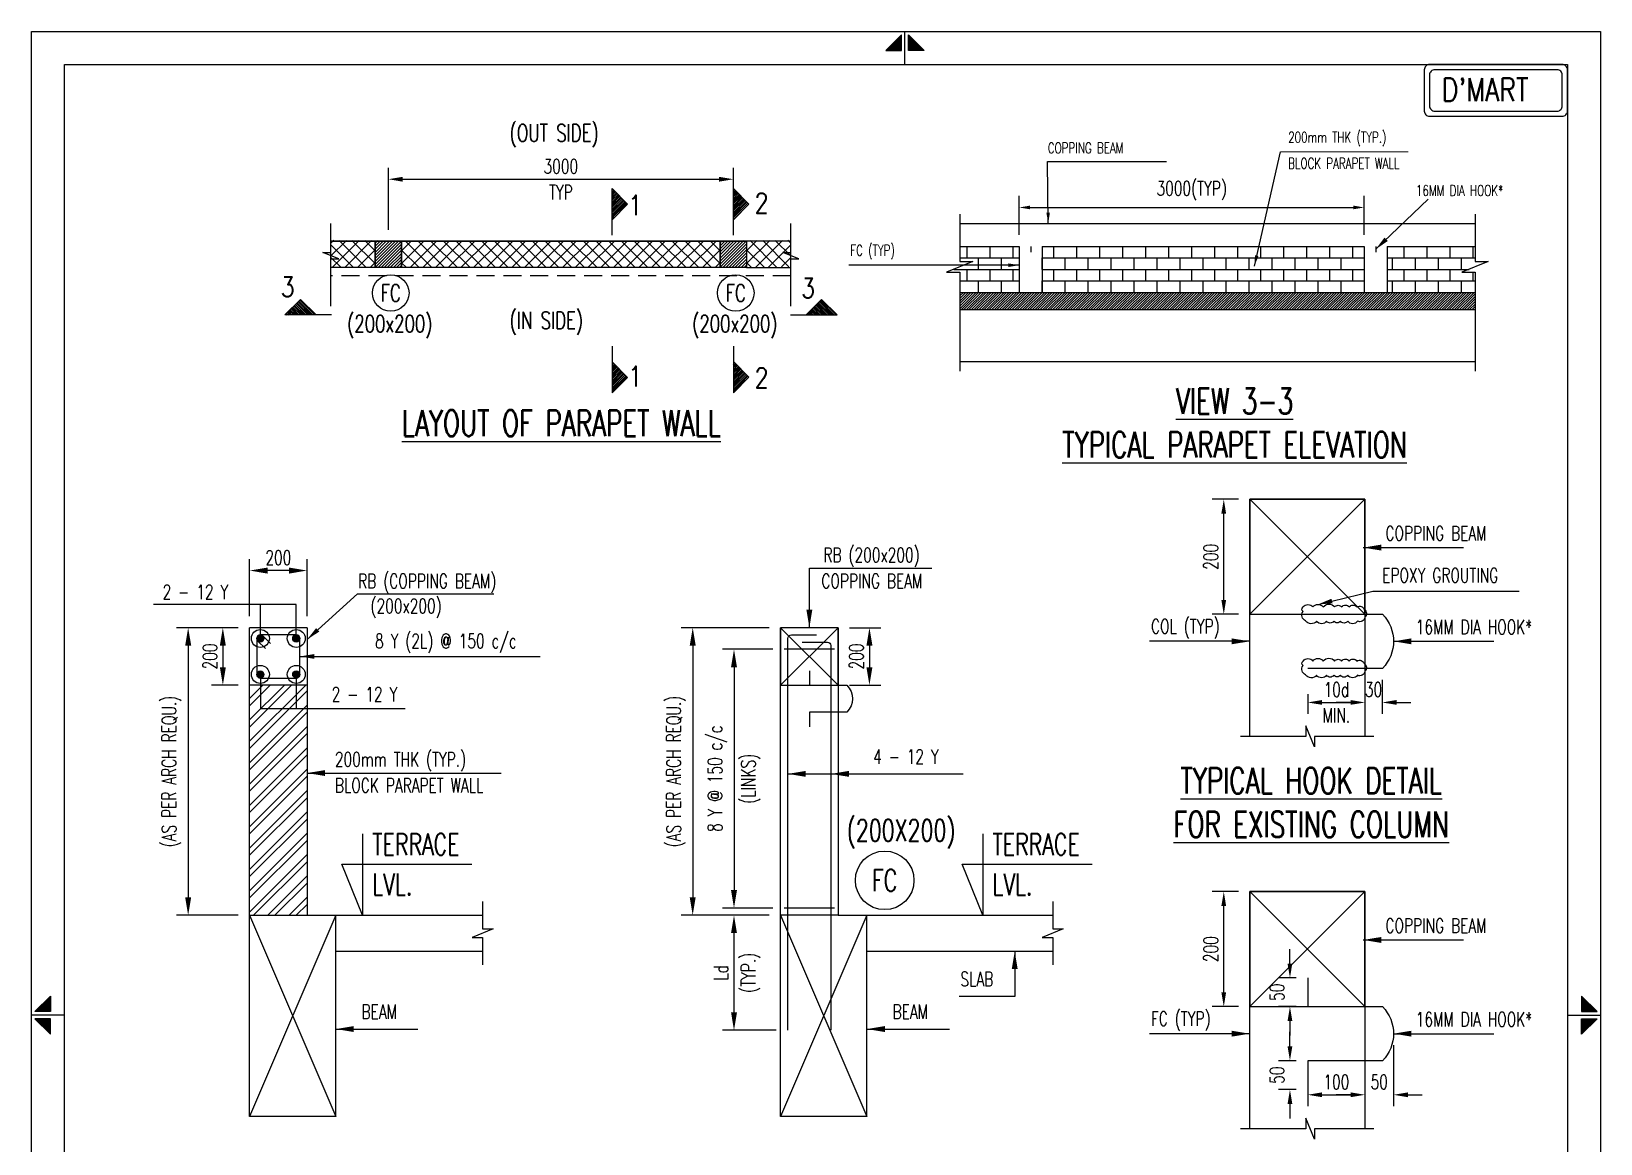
# Model space of a CAD drawing. Header units: inches. Extents: x 1103081 to 1130369, y -121115 to -86900.
# Drawn here: x 1103081 to 1130369, y -106242 to -86900 of the extents above; entities that cross this region are included whole.
import ezdxf
from ezdxf.enums import TextEntityAlignment as Align

# ---------------------------------------------------------------- set-up
doc = ezdxf.new("R2010")
doc.units = ezdxf.units.IN
doc.header["$MEASUREMENT"] = 0
doc.linetypes.add('HIDDEN', pattern=[9.525, 6.35, -3.175])
doc.linetypes.add('HIDDEN2', pattern=[0.1875, 0.125, -0.0625])
for name, color, linetype in [('hatch', 9, 'Continuous'), ('LEVEL SECTION', 3, 'Continuous'), ('PNA', 8, 'Continuous'), ('S-BEAM INNER', 4, 'HIDDEN2'), ('S-BEAM OUTER', 4, 'Continuous'), ('S-BRECK LINE', 8, 'Continuous'), ('S-COLUMN', 1, 'Continuous'), ('S-COLUMN CIRCLE', 9, 'Continuous'), ('S-COLUMN HATCH', 8, 'Continuous'), ('S-COLUMN NO', 2, 'Continuous'), ('S-COLUMN SIZES', 2, 'Continuous'), ('S-DIM-1', 5, 'Continuous'), ('S-HATCH', 253, 'Continuous'), ('S-LEVEL SECTION', 3, 'Continuous'), ('S-REINFORCEMENT', 6, 'Continuous'), ('S-RETAINING WALL HATCH', 8, 'Continuous'), ('S-SECTION MARK', 1, 'Continuous'), ('S-TEXT-1', 4, 'Continuous'), ('S-TITIL', 6, 'Continuous'), ('text', 6, 'Continuous'), ('TEXT (SHEET)', 4, 'Continuous'), ('TITLE', 6, 'Continuous')]:
    doc.layers.add(name, color=color, linetype=linetype)
doc.styles.add('ROMANS', font='r.shx', dxfattribs={"width": 0.7, "height": 250})
doc.dimstyles.new('dim10', dxfattribs={"dimtxt": 250, "dimasz": 250, "dimexe": 200, "dimexo": 200, "dimgap": 100, "dimtad": 1, "dimdec": 0, "dimlfac": 0.1, "dimzin": 0, "dimdsep": 46, "dimtxsty": 'ROMANS', "dimcen": 0, "dimclrd": 5, "dimclre": 5, "dimclrt": 4, "dimadec": 0, "dimazin": 0, "dimtfac": 1, "dimtdec": 0, "dimtix": 1, "dimtofl": 0, "dimtmove": 2, "dimatfit": 3, "dimfxl": 0, "dimtolj": 1, "dimtzin": 0, "dimlwd": -1, "dimlwe": -1, "dimarcsym": 0})
doc.dimstyles.new('dim100', dxfattribs={"dimtxt": 250, "dimasz": 250, "dimexe": 200, "dimexo": 200, "dimgap": 100, "dimtad": 1, "dimdec": 0, "dimzin": 0, "dimdsep": 46, "dimtxsty": 'ROMANS', "dimcen": 0, "dimclrd": 5, "dimclre": 5, "dimclrt": 4, "dimadec": 0, "dimazin": 0, "dimtfac": 1, "dimtdec": 0, "dimtix": 1, "dimtofl": 0, "dimtmove": 2, "dimatfit": 3, "dimfxl": 0, "dimtolj": 1, "dimtzin": 0, "dimlwd": -1, "dimlwe": -1, "dimarcsym": 0})
doc.dimstyles.new('dim20', dxfattribs={"dimtxt": 250, "dimasz": 250, "dimexe": 200, "dimexo": 200, "dimgap": 100, "dimtad": 1, "dimdec": 0, "dimlfac": 0.2, "dimzin": 0, "dimdsep": 46, "dimtxsty": 'ROMANS', "dimcen": 0, "dimclrd": 5, "dimclre": 5, "dimclrt": 4, "dimadec": 0, "dimazin": 0, "dimtfac": 1, "dimtdec": 0, "dimtix": 1, "dimtofl": 0, "dimtmove": 2, "dimatfit": 3, "dimfxl": 0, "dimtolj": 1, "dimtzin": 0, "dimlwd": -1, "dimlwe": -1, "dimarcsym": 0})
doc.dimstyles.new('dim33.33', dxfattribs={"dimtxt": 250, "dimasz": 250, "dimexe": 200, "dimexo": 200, "dimgap": 100, "dimtad": 1, "dimdec": 0, "dimlfac": 0.333331, "dimzin": 0, "dimdsep": 46, "dimtxsty": 'ROMANS', "dimcen": 0, "dimclrd": 5, "dimclre": 5, "dimclrt": 4, "dimadec": 0, "dimazin": 0, "dimtfac": 1, "dimtdec": 0, "dimtix": 1, "dimtofl": 0, "dimtmove": 2, "dimatfit": 3, "dimfxl": 0, "dimtolj": 1, "dimtzin": 0, "dimlwd": -1, "dimlwe": -1, "dimarcsym": 0})
doc.dimstyles.new('dim50', dxfattribs={"dimtxt": 250, "dimasz": 250, "dimexe": 200, "dimexo": 200, "dimgap": 100, "dimtad": 1, "dimdec": 0, "dimlfac": 0.5, "dimzin": 0, "dimdsep": 46, "dimtxsty": 'ROMANS', "dimcen": 0, "dimclrd": 5, "dimclre": 5, "dimclrt": 4, "dimadec": 0, "dimazin": 0, "dimtfac": 1, "dimtdec": 0, "dimtix": 1, "dimtofl": 0, "dimtmove": 2, "dimatfit": 3, "dimfxl": 0, "dimtolj": 1, "dimtzin": 0, "dimlwd": -1, "dimlwe": -1, "dimarcsym": 0})
pattern_1 = [(45, (-328597.685, -32610.178), (15.2387667, -15.2387667), [])]
pattern_2 = [(0, (1117952.13, -91438.24), (0, 200), []), (90, (1117952.13, -91438.24), (-200, 200), [200, -200])]

# ---------------------------------------------------------------- blocks, each defined once
blk = doc.blocks.new('*D5')
at = {"layer": 'Defpoints', "color": 0}
for p in [(1116172, -97645), (1115299, -102145), (1116172, -102145)]:
    blk.add_point(p, dxfattribs=at)
at = {"layer": 'S-DIM-1', "color": 5}
for p, q in [((1115972, -97645), (1115099, -97645)), ((1115299, -97957), (1115299, -101832)), ((1115972, -102145), (1115099, -102145))]:
    blk.add_line(p, q, dxfattribs=at)
for points in [[(1115351, -97957), (1115247, -97957), (1115299, -97645)], [(1115247, -101832), (1115351, -101832), (1115299, -102145)]]:
    blk.add_solid(points, dxfattribs=at)
at = {"layer": 'S-DIM-1', "color": 4, "char_height": 250, "attachment_point": 5, "rotation": 90, "style": 'ROMANS'}
for s, insert in [('\\A1;8 Y @ 150 c/c', (1115008, -99895)), ('(LINKS)', (1115589, -99895))]:
    blk.add_mtext(s, dxfattribs=dict(at, insert=insert))
blk = doc.blocks.new('*D6')
at = {"layer": 'Defpoints', "color": 0}
for p in [(1116110, -97270), (1114581, -102270), (1116110, -102270)]:
    blk.add_point(p, dxfattribs=at)
at = {"layer": 'S-DIM-1', "color": 5}
for p, q in [((1115910, -97270), (1114381, -97270)), ((1114581, -97582), (1114581, -101957)), ((1115910, -102270), (1114381, -102270))]:
    blk.add_line(p, q, dxfattribs=at)
for points in [[(1114633, -97582), (1114529, -97582), (1114581, -97270)], [(1114529, -101957), (1114633, -101957), (1114581, -102270)]]:
    blk.add_solid(points, dxfattribs=at)
at = {"layer": 'S-DIM-1', "color": 4, "insert": (1114291, -99770), "char_height": 250, "attachment_point": 5, "rotation": 90, "style": 'ROMANS'}
blk.add_mtext('\\A1;(AS PER ARCH REQU.)', dxfattribs=at)
blk = doc.blocks.new('*D7')
at = {"layer": 'Defpoints', "color": 0}
for p in [(1115299, -102270), (1116110, -102270), (1116235, -104270)]:
    blk.add_point(p, dxfattribs=at)
at = {"layer": 'S-DIM-1', "color": 5}
for p, q in [((1115910, -102270), (1115099, -102270)), ((1115299, -103957), (1115299, -102582)), ((1116035, -104270), (1115099, -104270))]:
    blk.add_line(p, q, dxfattribs=at)
for points in [[(1115351, -102582), (1115247, -102582), (1115299, -102270)], [(1115247, -103957), (1115351, -103957), (1115299, -104270)]]:
    blk.add_solid(points, dxfattribs=at)
at = {"layer": 'S-DIM-1', "color": 4, "char_height": 250, "attachment_point": 5, "rotation": 90, "style": 'ROMANS'}
for s, insert in [('(TYP.)', (1115589, -103270)), ('\\A1;Ld', (1115074, -103270))]:
    blk.add_mtext(s, dxfattribs=dict(at, insert=insert))
blk = doc.blocks.new('*D8')
at = {"layer": 'Defpoints', "color": 0}
for p in [(1106875, -97270), (1105807, -102270), (1106875, -102270)]:
    blk.add_point(p, dxfattribs=at)
at = {"layer": 'S-DIM-1', "color": 5}
for p, q in [((1106675, -97270), (1105607, -97270)), ((1105807, -97582), (1105807, -101957)), ((1106675, -102270), (1105607, -102270))]:
    blk.add_line(p, q, dxfattribs=at)
for points in [[(1105860, -97582), (1105755, -97582), (1105807, -97270)], [(1105755, -101957), (1105860, -101957), (1105807, -102270)]]:
    blk.add_solid(points, dxfattribs=at)
at = {"layer": 'S-DIM-1', "color": 4, "insert": (1105517, -99770), "char_height": 250, "attachment_point": 5, "rotation": 90, "style": 'ROMANS'}
blk.add_mtext('\\A1;{(AS PER ARCH REQU.)}', dxfattribs=at)
blk = doc.blocks.new('*D9')
at = {"layer": 'Defpoints', "color": 0}
for p in [(1106875, -97270), (1106410, -98270), (1106875, -98270)]:
    blk.add_point(p, dxfattribs=at)
at = {"layer": 'S-DIM-1', "color": 5}
for p, q in [((1106675, -97270), (1106210, -97270)), ((1106410, -97582), (1106410, -97957)), ((1106675, -98270), (1106210, -98270))]:
    blk.add_line(p, q, dxfattribs=at)
for points in [[(1106462, -97582), (1106358, -97582), (1106410, -97270)], [(1106358, -97957), (1106462, -97957), (1106410, -98270)]]:
    blk.add_solid(points, dxfattribs=at)
at = {"layer": 'S-DIM-1', "color": 4, "insert": (1106185, -97770), "char_height": 250, "attachment_point": 5, "rotation": 90, "style": 'ROMANS'}
blk.add_mtext('\\A1;{200}', dxfattribs=at)
blk = doc.blocks.new('*D10')
at = {"layer": 'Defpoints', "color": 0}
for p in [(1106875, -96276), (1106875, -97270), (1107875, -97270)]:
    blk.add_point(p, dxfattribs=at)
at = {"layer": 'S-DIM-1', "color": 5}
for p, q in [((1106875, -97070), (1106875, -96076)), ((1107562, -96276), (1107187, -96276)), ((1107875, -97070), (1107875, -96076))]:
    blk.add_line(p, q, dxfattribs=at)
for points in [[(1107187, -96224), (1107187, -96329), (1106875, -96276)], [(1107562, -96329), (1107562, -96224), (1107875, -96276)]]:
    blk.add_solid(points, dxfattribs=at)
at = {"layer": 'S-DIM-1', "color": 4, "insert": (1107375, -96051), "char_height": 250, "attachment_point": 5, "style": 'ROMANS'}
blk.add_mtext('\\A1;{200}', dxfattribs=at)
blk = doc.blocks.new('*D11')
at = {"layer": 'Defpoints', "color": 0}
for p in [(1117110, -97270), (1117110, -98270), (1117654, -98270)]:
    blk.add_point(p, dxfattribs=at)
at = {"layer": 'S-DIM-1', "color": 5}
for p, q in [((1117310, -97270), (1117854, -97270)), ((1117654, -97582), (1117654, -97957)), ((1117310, -98270), (1117854, -98270))]:
    blk.add_line(p, q, dxfattribs=at)
for points in [[(1117706, -97582), (1117602, -97582), (1117654, -97270)], [(1117602, -97957), (1117706, -97957), (1117654, -98270)]]:
    blk.add_solid(points, dxfattribs=at)
at = {"layer": 'S-DIM-1', "color": 4, "insert": (1117429, -97770), "char_height": 250, "attachment_point": 5, "rotation": 90, "style": 'ROMANS'}
blk.add_mtext('\\A1;{200}', dxfattribs=at)
blk = doc.blocks.new('*D12')
at = {"layer": 'Defpoints', "color": 0}
for p in [(1125276, -103360), (1124967, -103860), (1125276, -103860)]:
    blk.add_point(p, dxfattribs=at)
at = {"layer": 'S-DIM-1', "color": 5}
for p, q in [((1124967, -103110), (1124967, -102860)), ((1125076, -103360), (1124767, -103360)), ((1125076, -103860), (1124767, -103860)), ((1124967, -104110), (1124967, -104360))]:
    blk.add_line(p, q, dxfattribs=at)
for points in [[(1124925, -103110), (1125008, -103110), (1124967, -103360)], [(1125008, -104110), (1124925, -104110), (1124967, -103860)]]:
    blk.add_solid(points, dxfattribs=at)
at = {"layer": 'S-DIM-1', "color": 4, "insert": (1124742, -103610), "char_height": 250, "attachment_point": 5, "rotation": 90, "style": 'ROMANS'}
blk.add_mtext('\\A1;50', dxfattribs=at)
blk = doc.blocks.new('*D13')
at = {"layer": 'Defpoints', "color": 0}
for p in [(1125276, -104800), (1124967, -105303), (1125276, -105303)]:
    blk.add_point(p, dxfattribs=at)
at = {"layer": 'S-DIM-1', "color": 5}
for p, q in [((1124967, -104550), (1124967, -104300)), ((1125076, -104800), (1124767, -104800)), ((1125076, -105303), (1124767, -105303)), ((1124967, -105553), (1124967, -105803))]:
    blk.add_line(p, q, dxfattribs=at)
for points in [[(1124925, -104550), (1125008, -104550), (1124967, -104800)], [(1125008, -105553), (1124925, -105553), (1124967, -105303)]]:
    blk.add_solid(points, dxfattribs=at)
at = {"layer": 'S-DIM-1', "color": 4, "insert": (1124742, -105051), "char_height": 250, "attachment_point": 5, "rotation": 90, "style": 'ROMANS'}
blk.add_mtext('\\A1;50', dxfattribs=at)
blk = doc.blocks.new('*D14')
at = {"layer": 'Defpoints', "color": 0}
for p in [(1125276, -105051), (1126271, -105051), (1126271, -105393)]:
    blk.add_point(p, dxfattribs=at)
at = {"layer": 'S-DIM-1', "color": 5}
for p, q in [((1125276, -105251), (1125276, -105593)), ((1126271, -105251), (1126271, -105593)), ((1125526, -105393), (1126021, -105393))]:
    blk.add_line(p, q, dxfattribs=at)
for points in [[(1125526, -105351), (1125526, -105435), (1125276, -105393)], [(1126021, -105435), (1126021, -105351), (1126271, -105393)]]:
    blk.add_solid(points, dxfattribs=at)
at = {"layer": 'S-DIM-1', "color": 4, "insert": (1125774, -105168), "char_height": 250, "attachment_point": 5, "style": 'ROMANS'}
blk.add_mtext('\\A1;100', dxfattribs=at)
blk = doc.blocks.new('*D15')
at = {"layer": 'Defpoints', "color": 0}
for p in [(1126768, -104330), (1126271, -104800), (1126768, -105393)]:
    blk.add_point(p, dxfattribs=at)
at = {"layer": 'S-DIM-1', "color": 5}
for p, q in [((1126768, -104530), (1126768, -105593)), ((1126271, -105000), (1126271, -105593)), ((1126021, -105393), (1125771, -105393)), ((1127018, -105393), (1127268, -105393))]:
    blk.add_line(p, q, dxfattribs=at)
for points in [[(1126021, -105435), (1126021, -105351), (1126271, -105393)], [(1127018, -105351), (1127018, -105435), (1126768, -105393)]]:
    blk.add_solid(points, dxfattribs=at)
at = {"layer": 'S-DIM-1', "color": 4, "insert": (1126520, -105168), "char_height": 250, "attachment_point": 5, "style": 'ROMANS'}
blk.add_mtext('\\A1;50', dxfattribs=at)
blk = doc.blocks.new('MID')
at = {"layer": 'text'}
for p, q in [((8.94, 1.07), (4.27, 5.74)), ((4.27, 5.74), (4.27, 1.07)), ((0, 0), (10, 0)), ((4.27, 1.07), (8.94, 1.07)), ((8.94, -1.07), (4.27, -5.74)), ((4.27, -1.07), (8.94, -1.07)), ((4.27, -5.74), (4.27, -1.07))]:
    blk.add_line(p, q, dxfattribs=at)
for points in [[(4.27, 5.74), (8.94, 1.07), (4.27, 1.07)], [(4.27, -5.74), (8.94, -1.07), (4.27, -1.07)]]:
    blk.add_solid(points, dxfattribs=at)
blk = doc.blocks.new('A4')
at = {"layer": 'PNA', "color": 4}
blk.add_lwpolyline([(261008, -3862), (238742, -3862), (238742, 24056), (261008, 24056)], close=True, dxfattribs=at)
at = {"layer": 'PNA', "color": 3}
blk.add_lwpolyline([(260538, -3392), (239212, -3392), (239212, 23586), (260538, 23586)], close=True, dxfattribs=at)
at = {"layer": 'TEXT (SHEET)', "color": 4, "xscale": -47.00000000000001, "yscale": 47.00000000000001, "zscale": 47.00000000000001, "rotation": 270}
blk.add_blockref('MID', (251138, 23586), dxfattribs=at)
at = {"layer": 'TEXT (SHEET)', "color": 4, "yscale": 47.00000000000001, "zscale": 47.00000000000001}
for p, xscale in [((239212, 10097), -47.00000000000001), ((260538, 10097), 47.00000000000001)]:
    blk.add_blockref('MID', p, dxfattribs=dict(at, xscale=xscale))
blk = doc.blocks.new('A$C3C2A062F')
at = {"layer": 'S-COLUMN HATCH'}
h = blk.add_hatch(dxfattribs=at)
h.set_pattern_fill('ANSI31', color=256, scale=150, style=0)
h.set_pattern_definition([(45, (-56668.66, -124038.072), (-13.2582521, 13.2582521), [])])
h.paths.add_polyline_path([(115, -115), (-115, -115), (-115, 115), (115, 115)])
at = {"layer": 'S-COLUMN'}
for p, q in [((-115, -115), (-115, 115)), ((-115, 115), (115, 115)), ((115, 115), (115, -115)), ((115, -115), (-115, -115))]:
    blk.add_line(p, q, dxfattribs=at)
blk = doc.blocks.new('*U21')
at = {"layer": 'S-SECTION MARK', "ltscale": 5}
h = blk.add_hatch(dxfattribs=at)
h.set_pattern_fill('ANSI31', color=256, scale=172.406964, angle=-90, style=0)
h.set_pattern_definition(pattern_1)
h.paths.add_polyline_path([(267, 2343), (0, 2615), (0, 2072)])
h = blk.add_hatch(dxfattribs=at)
h.set_pattern_fill('ANSI31', color=256, scale=172.406964, angle=270, style=0)
h.set_pattern_definition([(45, (-1838.978, -75263.203), (15.2387667, -15.2387667), [])])
h.paths.add_polyline_path([(267, -666), (0, -938), (0, -394)])
at = {"layer": 'S-SECTION MARK'}
for p, q in [((0, 1802), (0, 2615)), ((0, 2615), (267, 2343)), ((0, 2072), (267, 2343)), ((0, -125), (0, -938)), ((0, -394), (267, -666)), ((0, -938), (267, -666))]:
    blk.add_line(p, q, dxfattribs=at)
blk = doc.blocks.new('*D20')
at = {"layer": 'Defpoints', "color": 0}
for p in [(1115288, -89471), (1109288, -90548), (1115288, -90548)]:
    blk.add_point(p, dxfattribs=at)
at = {"layer": 'S-DIM-1', "color": 5, "ltscale": 0.3}
for p, q in [((1109288, -90348), (1109288, -89271)), ((1109538, -89471), (1115038, -89471)), ((1115288, -90348), (1115288, -89271))]:
    blk.add_line(p, q, dxfattribs=at)
at = {"layer": 'S-DIM-1', "color": 5}
for points in [[(1109538, -89429), (1109538, -89513), (1109288, -89471)], [(1115038, -89513), (1115038, -89429), (1115288, -89471)]]:
    blk.add_solid(points, dxfattribs=at)
at = {"layer": 'S-DIM-1', "color": 4, "lineweight": 0, "char_height": 250, "attachment_point": 5, "style": 'ROMANS'}
for s, insert in [('\\A1;3000', (1112288, -89246)), ('TYP', (1112288, -89696))]:
    blk.add_mtext(s, dxfattribs=dict(at, insert=insert))
blk = doc.blocks.new('*U22')
at = {"layer": 'S-SECTION MARK', "ltscale": 5}
h = blk.add_hatch(dxfattribs=at)
h.set_pattern_fill('ANSI31', color=256, scale=172.406964, angle=-90, style=0)
h.set_pattern_definition(pattern_1)
h.paths.add_polyline_path([(267, 2343), (0, 2615), (0, 2072)])
h = blk.add_hatch(dxfattribs=at)
h.set_pattern_fill('ANSI31', color=256, scale=172.406964, angle=270, style=0)
h.set_pattern_definition([(45, (-1838.978, -75267.397), (15.2387667, -15.2387667), [])])
h.paths.add_polyline_path([(267, -670), (0, -942), (0, -398)])
at = {"layer": 'S-SECTION MARK'}
for p, q in [((0, 1802), (0, 2615)), ((0, 2615), (267, 2343)), ((0, 2072), (267, 2343)), ((0, -129), (0, -942)), ((0, -398), (267, -670)), ((0, -942), (267, -670))]:
    blk.add_line(p, q, dxfattribs=at)
blk = doc.blocks.new('*U19')
at = {"layer": 'S-BRECK LINE'}
blk.add_lwpolyline([(-1753, 0), (-113, 0), (-113, -275), (113, 275), (113, 0), (1121, 0)], dxfattribs=at)
blk = doc.blocks.new('*D23')
at = {"layer": 'Defpoints', "color": 0}
for p in [(1123816, -101860), (1124271, -101860), (1124271, -103860)]:
    blk.add_point(p, dxfattribs=at)
at = {"layer": 'S-DIM-1', "color": 5}
for p, q in [((1124071, -101860), (1123616, -101860)), ((1123816, -103610), (1123816, -102110)), ((1124071, -103860), (1123616, -103860))]:
    blk.add_line(p, q, dxfattribs=at)
for points in [[(1123857, -102110), (1123774, -102110), (1123816, -101860)], [(1123774, -103610), (1123857, -103610), (1123816, -103860)]]:
    blk.add_solid(points, dxfattribs=at)
at = {"layer": 'S-DIM-1', "color": 4, "insert": (1123591, -102860), "char_height": 250, "attachment_point": 5, "rotation": 90, "style": 'ROMANS'}
blk.add_mtext('\\A1;200', dxfattribs=at)
blk = doc.blocks.new('*D24')
at = {"layer": 'Defpoints', "color": 0}
for p in [(1126258, -89962), (1120258, -90638), (1126258, -90638)]:
    blk.add_point(p, dxfattribs=at)
at = {"layer": 'S-DIM-1', "color": 5, "ltscale": 0.3}
for p, q in [((1120258, -90438), (1120258, -89762)), ((1126258, -90438), (1126258, -89762)), ((1120446, -89962), (1126071, -89962))]:
    blk.add_line(p, q, dxfattribs=at)
at = {"layer": 'S-DIM-1', "color": 5}
for points in [[(1120446, -89930), (1120446, -89993), (1120258, -89962)], [(1126071, -89993), (1126071, -89930), (1126258, -89962)]]:
    blk.add_solid(points, dxfattribs=at)
at = {"layer": 'S-DIM-1', "color": 4, "lineweight": 0, "insert": (1123258, -89671), "char_height": 250, "attachment_point": 5, "style": 'ROMANS'}
blk.add_mtext('\\A1;3000(TYP)', dxfattribs=at)
blk = doc.blocks.new('*U25')
at = {"layer": 'S-SECTION MARK', "ltscale": 5}
h = blk.add_hatch(dxfattribs=at)
h.set_pattern_fill('ANSI31', color=256, scale=172.406964, angle=270, style=0)
h.set_pattern_definition([(45, (-328597.685, -29637.508), (15.2387667, -15.2387667), [])])
h.paths.add_polyline_path([(267, 5316), (0, 5588), (0, 5044)])
h = blk.add_hatch(dxfattribs=at)
h.set_pattern_fill('ANSI31', color=256, scale=172.406964, angle=270, style=0)
h.set_pattern_definition([(45, (-1838.978, -78345.537), (15.2387667, -15.2387667), [])])
h.paths.add_polyline_path([(267, -3748), (0, -4020), (0, -3477)])
at = {"layer": 'S-SECTION MARK'}
for p, q in [((0, 4775), (0, 5588)), ((0, 5588), (267, 5316)), ((0, 5044), (267, 5316)), ((0, -3207), (0, -4020)), ((0, -3477), (267, -3748)), ((0, -4020), (267, -3748))]:
    blk.add_line(p, q, dxfattribs=at)
blk = doc.blocks.new('*D26')
at = {"layer": 'Defpoints', "color": 0}
for p in [(1125276, -98228), (1126271, -98228), (1126271, -98570)]:
    blk.add_point(p, dxfattribs=at)
at = {"layer": 'S-DIM-1', "color": 5}
for p, q in [((1125276, -98428), (1125276, -98770)), ((1126271, -98428), (1126271, -98770)), ((1125526, -98570), (1126021, -98570))]:
    blk.add_line(p, q, dxfattribs=at)
for points in [[(1125526, -98528), (1125526, -98611), (1125276, -98570)], [(1126021, -98611), (1126021, -98528), (1126271, -98570)]]:
    blk.add_solid(points, dxfattribs=at)
at = {"layer": 'S-DIM-1', "color": 4, "char_height": 250, "attachment_point": 5, "style": 'ROMANS'}
for s, insert in [('\\A1;10d', (1125774, -98345)), ('\\A1;MIN.', (1125774, -98795))]:
    blk.add_mtext(s, dxfattribs=dict(at, insert=insert))
blk = doc.blocks.new('*D27')
at = {"layer": 'Defpoints', "color": 0}
for p in [(1126271, -97977), (1126570, -97977), (1126570, -98570)]:
    blk.add_point(p, dxfattribs=at)
at = {"layer": 'S-DIM-1', "color": 5}
for p, q in [((1126271, -98177), (1126271, -98770)), ((1126570, -98177), (1126570, -98770)), ((1126021, -98570), (1125771, -98570)), ((1126820, -98570), (1127070, -98570))]:
    blk.add_line(p, q, dxfattribs=at)
for points in [[(1126021, -98611), (1126021, -98528), (1126271, -98570)], [(1126820, -98528), (1126820, -98611), (1126570, -98570)]]:
    blk.add_solid(points, dxfattribs=at)
at = {"layer": 'S-DIM-1', "color": 4, "insert": (1126421, -98345), "char_height": 250, "attachment_point": 5, "style": 'ROMANS'}
blk.add_mtext('\\A1;30', dxfattribs=at)
blk = doc.blocks.new('*D28')
at = {"layer": 'Defpoints', "color": 0}
for p in [(1123816, -95037), (1124271, -95037), (1124271, -97037)]:
    blk.add_point(p, dxfattribs=at)
at = {"layer": 'S-DIM-1', "color": 5}
for p, q in [((1124071, -95037), (1123616, -95037)), ((1123816, -96787), (1123816, -95287)), ((1124071, -97037), (1123616, -97037))]:
    blk.add_line(p, q, dxfattribs=at)
for points in [[(1123857, -95287), (1123774, -95287), (1123816, -95037)], [(1123774, -96787), (1123857, -96787), (1123816, -97037)]]:
    blk.add_solid(points, dxfattribs=at)
at = {"layer": 'S-DIM-1', "color": 4, "insert": (1123591, -96037), "char_height": 250, "attachment_point": 5, "rotation": 90, "style": 'ROMANS'}
blk.add_mtext('\\A1;200', dxfattribs=at)

msp = doc.modelspace()

# ---------------------------------------------------------------- hatches: boundary and pattern name
h = msp.add_hatch()
h.set_pattern_fill('AR-B816', color=9, scale=25)
h.set_pattern_definition(pattern_2)
h.paths.add_polyline_path([(1120258.5, -90638.2), (1119224.4, -90638.2), (1119224.4, -90901.6), (1119453.4, -90901.6), (1118995.5, -91089.6), (1119224.4, -91089.6), (1119224.4, -91438.2), (1120258.5, -91438.2)])
h = msp.add_hatch()
h.set_pattern_fill('AR-B816', color=9, scale=25)
h.set_pattern_definition([(0, (1120658.45, -91438.24), (0, 200), []), (90, (1120658.45, -91438.24), (-200, 200), [200, -200])])
h.paths.add_polyline_path([(1120658.5, -90638.2), (1120658.5, -91438.2), (1126258.5, -91438.2), (1126258.5, -90638.2)])
h = msp.add_hatch()
h.set_pattern_fill('AR-B816', color=9, scale=25)
h.set_pattern_definition(pattern_2)
h.paths.add_polyline_path([(1128187.6, -90901.6), (1128416.5, -90901.6), (1127958.6, -91089.6), (1128187.6, -91089.6), (1128187.6, -91438.2), (1126658.5, -91438.2), (1126658.5, -90638.2), (1128187.6, -90638.2)])
at = {"layer": 'S-HATCH'}
h = msp.add_hatch(dxfattribs=at)
h.set_pattern_fill('ANSI37', color=5, scale=1250, angle=180, style=0)
h.set_pattern_definition([(225.0000002, (2284171.91, 16004147.01), (110.485435, -110.4854342), []), (315.0000002, (2284171.91, 16004147.01), (110.4854342, 110.485435), [])])
edge = h.paths.add_edge_path()
edge.add_line((1109058.3, -90548.4), (1109058.3, -91008.4))
edge.add_line((1109058.3, -91008.4), (1108288.3, -90993))
edge.add_line((1108288.3, -90993), (1108288.3, -90533))
edge.add_line((1108288.3, -90533), (1110288.3, -90548.4))
h = msp.add_hatch(dxfattribs=at)
h.set_pattern_fill('ANSI37', color=5, scale=1250, angle=180, style=0)
h.set_pattern_definition([(225.0000002, (2290171.91, 16004147.01), (110.485435, -110.4854342), []), (315.0000002, (2290171.91, 16004147.01), (110.4854342, 110.485435), [])])
edge = h.paths.add_edge_path()
edge.add_line((1115058.3, -90548.4), (1115058.3, -91008.4))
edge.add_line((1115058.3, -91008.4), (1109518.3, -91008.4))
edge.add_line((1109518.3, -91008.4), (1109518.3, -90548.4))
edge.add_line((1109518.3, -90548.4), (1116288.3, -90548.4))
h = msp.add_hatch(dxfattribs=at)
h.set_pattern_fill('ANSI37', color=5, scale=1250, angle=360, style=0)
h.set_pattern_definition([(314.9999998, (-59595.4, 16004147.01), (-110.485435, -110.4854342), []), (224.9999998, (-59595.4, 16004147.01), (-110.4854342, 110.485435), [])])
edge = h.paths.add_edge_path()
edge.add_line((1115518.3, -90548.4), (1115518.3, -91008.4))
edge.add_line((1115518.3, -91008.4), (1116288.3, -90993))
edge.add_line((1116288.3, -90993), (1116288.3, -90533))
edge.add_line((1116288.3, -90533), (1114288.3, -90548.4))
h = msp.add_hatch(dxfattribs=at)
h.set_pattern_fill('ANSI32', color=256, scale=700, style=0)
h.set_pattern_definition([(45, (-13378454, 565736.08), (-185.61553, 185.61553), []), (45, (-13378330.26, 565736.08), (-185.61553, 185.61553), [])])
edge = h.paths.add_edge_path()
edge.add_line((1107874.8, -98269.9), (1106874.8, -98269.9))
edge.add_line((1106874.8, -98269.9), (1106874.8, -102269.9))
edge.add_line((1106874.8, -102269.9), (1107874.8, -102269.9))
edge.add_line((1107874.8, -102269.9), (1107874.8, -98277.1))
at = {"layer": 'S-REINFORCEMENT', "lineweight": 0, "ltscale": 0.3}
h = msp.add_hatch(dxfattribs=at)
h.set_pattern_fill('ANSI31', color=9, scale=250)
h.set_pattern_definition([(45, (1118952.83, -93938.28), (-22.09709, 22.09709), [])])
h.paths.add_polyline_path([(1119224.4, -91438.2), (1119224.4, -91738.2), (1128187.6, -91738.2), (1128187.6, -91438.2)])

# ---------------------------------------------------------------- linework, layer by layer
for p, q in [((1120458.5, -90638.2), (1120458.5, -90738.2)), ((1126458.5, -90638.2), (1126458.5, -90738.2))]:
    msp.add_line(p, q)
at = {"color": 1}
for points in [[(1125194.2, -96909.6, -0.5), (1125365.6, -96909.6, -0.5), (1125545.1, -96909.6, -0.5), (1125743.2, -96909.6, -0.5), (1125865.8, -96909.6, -0.5), (1125997.9, -96909.6, -0.5), (1126131.6, -96909.6, -0.5), (1126258.9, -96955.8, -0.5), (1126271.1, -97088.5, -0.5), (1126143.4, -97158.2, -0.5), (1125971, -97158.2, -0.5), (1125843.5, -97158.2, -0.5), (1125732, -97158.2, -0.5), (1125603.9, -97158.2, -0.5), (1125429.3, -97158.2, -0.5), (1125239.9, -97150.2, -0.5), (1125194.2, -96990.7, -0.5)], [(1125194.2, -97849.1, -0.5), (1125365.6, -97849.1, -0.5), (1125545.1, -97849.1, -0.5), (1125743.2, -97849.1, -0.5), (1125865.8, -97849.1, -0.5), (1125997.9, -97849.1, -0.5), (1126131.6, -97849.1, -0.5), (1126258.9, -97895.4, -0.5), (1126271.1, -98028, -0.5), (1126143.4, -98097.8, -0.5), (1125971, -98097.8, -0.5), (1125843.5, -98097.8, -0.5), (1125732, -98097.8, -0.5), (1125603.9, -98097.8, -0.5), (1125429.3, -98097.8, -0.5), (1125239.9, -98089.8, -0.5), (1125194.2, -97930.2, -0.5)]]:
    msp.add_lwpolyline(points, format="xyb", close=True, dxfattribs=at)
for points in [[(1125276, -97037.2), (1126576.3, -97037.2, -0.4080638), (1126576.3, -97976.8), (1125276, -97976.8)], [(1116612, -98019.6), (1116612, -98269.9), (1117262.1, -98269.9, -0.4080638), (1117262.1, -98739.7), (1116612, -98739.7), (1116612, -98991.1)], [(1125276, -103359.7), (1125276, -103860.4), (1126576.3, -103860.4, -0.4080638), (1126576.3, -104800), (1125276, -104800), (1125276, -105302.8)]]:
    msp.add_lwpolyline(points, format="xyb")
at = {"layer": 'hatch', "color": 1}
for p in [(1107062.3, -97457.4), (1107062.3, -98113.7)]:
    msp.add_point(p, dxfattribs=at)
at = {"layer": 'LEVEL SECTION'}
msp.add_lwpolyline([(1108841, -100856.6), (1108841, -102269.9), (1108481.7, -101384), (1110740.6, -101384)], dxfattribs=at)
at = {"layer": 'LEVEL SECTION', "elevation": 428}
msp.add_lwpolyline([(1119626, -100856.6), (1119626, -102269.9), (1119266.6, -101384), (1121525.6, -101384)], dxfattribs=at)
at = {"layer": 'S-BEAM INNER', "ltscale": 2500}
msp.add_line((1116288.3, -91148.4), (1108288.3, -91148.4), dxfattribs=at)
at = {"layer": 'S-BEAM OUTER'}
msp.add_line((1116288.3, -90548.4), (1108288.3, -90548.4), dxfattribs=at)
at = {"layer": 'S-BEAM OUTER', "color": 8, "linetype": 'HIDDEN', "ltscale": 1500}
for p, q in [((1124271.5, -97037.2), (1126271.5, -95037.2)), ((1124271.5, -95037.2), (1126271.5, -97037.2)), ((1116109.7, -98269.9), (1117109.7, -97269.9)), ((1116109.7, -97269.9), (1117109.7, -98269.9)), ((1124271.5, -103860.4), (1126271.5, -101860.4)), ((1124271.5, -101860.4), (1126271.5, -103860.4)), ((1108374.8, -102269.9), (1106874.8, -105769.9)), ((1106874.8, -102269.9), (1108374.8, -105769.9)), ((1117109.7, -102269.9), (1116109.7, -102269.9)), ((1117609.7, -102269.9), (1116109.7, -105769.9)), ((1116109.7, -102269.9), (1117609.7, -105769.9))]:
    msp.add_line(p, q, dxfattribs=at)
at = {"layer": 'S-BEAM OUTER', "color": 4}
for p, q in [((1106874.8, -105769.9), (1106874.8, -102269.9)), ((1106874.8, -102269.9), (1110927.8, -102269.9)), ((1116109.7, -105769.9), (1116109.7, -102269.9)), ((1117109.7, -102269.9), (1120840.8, -102269.9)), ((1108374.8, -105769.9), (1108374.8, -102894.9)), ((1108374.8, -102894.9), (1110927.8, -102894.9)), ((1117609.7, -105769.9), (1117609.7, -102894.9)), ((1117609.7, -102894.9), (1120840.8, -102894.9)), ((1108374.8, -105769.9), (1106874.8, -105769.9)), ((1117609.7, -105769.9), (1116109.7, -105769.9))]:
    msp.add_line(p, q, dxfattribs=at)
at = {"layer": 'S-BEAM OUTER', "color": 8, "linetype": 'HIDDEN', "ltscale": 1000}
for p, q in [((1108374.8, -102894.9), (1108374.8, -102269.9)), ((1117609.7, -102894.9), (1117609.7, -102269.9))]:
    msp.add_line(p, q, dxfattribs=at)
at = {"layer": 'S-BEAM OUTER', "color": 8, "linetype": 'HIDDEN', "ltscale": 1500}
for points in [[(1126271.5, -95037.2), (1124271.5, -95037.2), (1124271.5, -97037.2), (1126271.5, -97037.2)], [(1117109.7, -97269.9), (1116109.7, -97269.9), (1116109.7, -98269.9), (1117109.7, -98269.9)], [(1126271.5, -101860.4), (1124271.5, -101860.4), (1124271.5, -103860.4), (1126271.5, -103860.4)]]:
    msp.add_lwpolyline(points, close=True, dxfattribs=at)
at = {"layer": 'S-BEAM OUTER', "color": 4}
for points in [[(1106874.8, -105769.9), (1106874.8, -102269.9)], [(1116109.7, -105769.9), (1116109.7, -102269.9)]]:
    msp.add_lwpolyline(points, dxfattribs=at)
at = {"layer": 'S-BRECK LINE'}
for points in [[(1119224.4, -90081.3), (1119224.4, -90901.6), (1119453.4, -90901.6), (1118995.5, -91089.6), (1119224.4, -91089.6), (1119224.4, -92806.6)], [(1128187.6, -90081.3), (1128187.6, -90901.6), (1128416.5, -90901.6), (1127958.6, -91089.6), (1128187.6, -91089.6), (1128187.6, -92806.6)], [(1126427.3, -99159.2), (1125394.9, -99159.2), (1125394.9, -99342.3), (1125244.5, -98976), (1125244.5, -99159.2), (1124106.6, -99159.2)], [(1110927.8, -102032.4), (1110927.8, -102507.2), (1111110.9, -102507.2), (1110744.6, -102657.7), (1110927.8, -102657.7), (1110927.8, -103132.4)], [(1120840.8, -102032.4), (1120840.8, -102507.2), (1121024, -102507.2), (1120657.6, -102657.7), (1120840.8, -102657.7), (1120840.8, -103132.4)], [(1126427.3, -105982.4), (1125394.9, -105982.4), (1125394.9, -106165.6), (1125244.5, -105799.2), (1125244.5, -105982.4), (1124106.6, -105982.4)]]:
    msp.add_lwpolyline(points, dxfattribs=at)
at = {"layer": 'S-COLUMN', "color": 4}
for p, q in [((1119224.4, -90238.2), (1128187.6, -90238.2)), ((1119224.4, -90638.2), (1120258.5, -90638.2)), ((1120258.5, -90638.2), (1120258.5, -91438.2)), ((1120658.5, -90638.2), (1120658.5, -91438.2)), ((1120658.5, -90638.2), (1126258.5, -90638.2)), ((1126258.5, -90638.2), (1126258.5, -91438.2)), ((1126658.5, -90638.2), (1126658.5, -91438.2)), ((1126658.5, -90638.2), (1128187.6, -90638.2)), ((1119224.4, -91438.2), (1128187.6, -91438.2)), ((1119224.4, -91738.2), (1128187.6, -91738.2)), ((1119224.4, -92638.2), (1128187.6, -92638.2)), ((1124271.5, -95037.2), (1126271.5, -95037.2)), ((1106874.8, -102204.9), (1106874.8, -97269.9)), ((1107874.8, -97269.9), (1106874.8, -97269.9)), ((1116109.7, -102204.9), (1116109.7, -97269.9)), ((1117109.7, -97269.9), (1116109.7, -97269.9)), ((1107874.8, -98269.9), (1106874.8, -98269.9)), ((1124271.5, -101860.4), (1126271.5, -101860.4))]:
    msp.add_line(p, q, dxfattribs=at)
at = {"layer": 'S-COLUMN', "color": 2}
for p, q in [((1117047.2, -97644.9), (1116172.2, -97644.9)), ((1117047.2, -102144.9), (1116172.2, -102144.9))]:
    msp.add_line(p, q, dxfattribs=at)
at = {"layer": 'S-COLUMN', "color": 4}
for points in [[(1124271.5, -99159.2), (1124271.5, -95037.2)], [(1126271.5, -95037.2), (1126271.5, -99159.2)], [(1106874.8, -102269.9), (1106874.8, -97269.9)], [(1107874.8, -97269.9), (1107874.8, -102269.9)], [(1116109.7, -102269.9), (1116109.7, -97269.9)], [(1117109.7, -97269.9), (1117109.7, -102269.9)], [(1124271.5, -105982.4), (1124271.5, -101860.4)], [(1126271.5, -101860.4), (1126271.5, -105982.4)]]:
    msp.add_lwpolyline(points, dxfattribs=at)
at = {"layer": 'S-COLUMN CIRCLE'}
for centre, radius in [((1109329.5, -91449.2), 317.8), ((1115329.5, -91449.2), 317.8), ((1117919.2, -101663.8), 509.4)]:
    msp.add_circle(centre, radius, dxfattribs=at)
at = {"layer": 'S-DIM-1', "lineweight": 0, "ltscale": 0.3}
msp.add_line((1124805.2, -88996.2), (1127023.1, -88996.2), dxfattribs=at)
at = {"layer": 'S-HATCH', "color": 5}
for points in [[(1109058.3, -90548.4), (1109058.3, -91008.4), (1108288.3, -91008.4), (1108288.3, -90548.4)], [(1115058.3, -90548.4), (1115058.3, -91008.4), (1109518.3, -91008.4), (1109518.3, -90548.4)], [(1115518.3, -90548.4), (1115518.3, -91008.4), (1116288.3, -91008.4), (1116288.3, -90548.4)]]:
    msp.add_lwpolyline(points, close=True, dxfattribs=at)
at = {"layer": 'S-REINFORCEMENT', "color": 5}
for points in [[(1107239.1, -97545.8), (1107106.5, -97413.2, 0.6681794), (1106999.8, -97457.4), (1106999.8, -98082.4, 0.4142136), (1107062.3, -98144.9), (1107687.3, -98144.9, 0.4142136), (1107749.8, -98082.4), (1107749.8, -97457.4, 0.4142136), (1107687.3, -97394.9), (1107062.3, -97394.9, 0.6681794), (1107018.1, -97501.6), (1107150.7, -97634.2)], [(1116234.7, -104269.9), (1116234.7, -97457.4, -0.4142136), (1116297.2, -97394.9), (1116734.7, -97394.9)], [(1116484.7, -97519.9), (1116922.2, -97519.9, -0.4142136), (1116984.7, -97582.4), (1116984.7, -104269.9)]]:
    msp.add_lwpolyline(points, format="xyb", dxfattribs=at)
at = {"layer": 'S-REINFORCEMENT', "color": 5, "const_width": 62.5}
for points in [[(1107062.3, -97426.2, 1), (1107062.3, -97488.7, 1)], [(1107687.3, -97426.2, 1), (1107687.3, -97488.7, 1)], [(1107062.3, -98113.7, -1), (1107062.3, -98051.2, -1)], [(1107687.3, -98113.7, -1), (1107687.3, -98051.2, -1)]]:
    msp.add_lwpolyline(points, format="xyb", close=True, dxfattribs=at)
at = {"layer": 'S-REINFORCEMENT', "color": 5}
for centre in [(1107062.3, -97457.4), (1107687.3, -97457.4), (1107062.3, -98082.4), (1107687.3, -98082.4)]:
    msp.add_circle(centre, 62.5, dxfattribs=at)
at = {"layer": 'TITLE', "color": 2}
for points in [[(1129702.8, -87475.7), (1127393.8, -87475.7, 0.4142136), (1127303.3, -87566.2), (1127303.3, -88286.1, 0.4142136), (1127393.8, -88376.6), (1129702.8, -88376.6, 0.4142136), (1129793.2, -88286.1), (1129793.2, -87566.2, 0.4142136)], [(1129612.3, -87566.2), (1127484.3, -87566.2, 0.4142136), (1127393.8, -87656.7), (1127393.8, -88195.6, 0.4142136), (1127484.3, -88286.1), (1129612.3, -88286.1, 0.4142136), (1129702.8, -88195.6), (1129702.8, -87656.7, 0.4142136)]]:
    msp.add_lwpolyline(points, format="xyb", close=True, dxfattribs=at)

# ---------------------------------------------------------------- block references
at = {"xscale": 1.225546730042571, "yscale": 1.225546730042571, "zscale": 1.225546730042571}
msp.add_blockref('A4', (810491.2, -116382), dxfattribs=at)
at = {"layer": 'S-REINFORCEMENT', "color": 30, "lineweight": 0, "ltscale": 0.3, "xscale": 2, "yscale": 2, "zscale": 2}
for p in [(1109288.3, -90778.4), (1115288.3, -90778.4)]:
    msp.add_blockref('A$C3C2A062F', p, dxfattribs=at)
at = {"layer": 'S-RETAINING WALL HATCH'}
for name, p in [('*U22', (1113181.9, -92246.1)), ('*U21', (1115288.3, -92246.1))]:
    msp.add_blockref(name, p, dxfattribs=at)
at = {"layer": 'S-RETAINING WALL HATCH', "xscale": 0.5, "yscale": 0.5, "zscale": 0.5, "rotation": 90}
for p in [(1108288.3, -90799.6), (1116288.3, -90799.6)]:
    msp.add_blockref('*U19', p, dxfattribs=at)
at = {"layer": 'S-RETAINING WALL HATCH', "rotation": 90}
msp.add_blockref('*U25', (1113074.8, -91831.9), dxfattribs=at)

# ---------------------------------------------------------------- texts
at = {"layer": 'S-COLUMN NO', "style": 'ROMANS', "width": 0.7}
for s, p in [('(OUT SIDE)', (1111397.7, -88665.6, -1.3)), ('(200x200)', (1108571.3, -91982.8, -1.3)), ('(IN SIDE)', (1111397.7, -91924.7, -1.3)), ('(200x200)', (1114571.3, -91982.8, -1.3))]:
    msp.add_text(s, height=300, dxfattribs=at).set_placement(p, align=Align.MIDDLE_LEFT)
for height, p in [(300, (1109329.5, -91449.2)), (300, (1115329.5, -91449.2)), (375, (1117919.2, -101663.8))]:
    msp.add_text('FC', height=height, dxfattribs=at).set_placement(p, align=Align.MIDDLE)
at = {"layer": 'S-COLUMN SIZES', "style": 'ROMANS', "width": 0.7}
msp.add_text('(200X200)', height=375, dxfattribs=at).set_placement((1117259.7, -100795.2), align=Align.MIDDLE_LEFT)
at = {"layer": 'S-LEVEL SECTION', "linetype": 'ByBlock', "lineweight": -2, "style": 'ROMANS', "width": 0.7}
for s, p in [('TERRACE', (1109007.4, -101035.6, -428)), ('TERRACE', (1119792.3, -101035.6)), ('LVL.', (1109007.4, -101732.5, -428)), ('LVL.', (1119792.3, -101732.5))]:
    msp.add_text(s, height=375, dxfattribs=at).set_placement(p, align=Align.MIDDLE_LEFT)
at = {"layer": 'S-SECTION MARK', "style": 'ROMANS', "width": 0.8}
for s, p in [('1', (1113582, -89923.6)), ('2', (1115778.2, -89885.9)), ('1', (1113582, -92898.6)), ('2', (1115778.2, -92925.5))]:
    msp.add_text(s, height=350, dxfattribs=at).set_placement(p, align=Align.MIDDLE)
for p in [(1107538, -91342), (1116588.7, -91363.7)]:
    msp.add_text('3', height=350, rotation=360, dxfattribs=at).set_placement(p, align=Align.MIDDLE)
at = {"layer": 'S-TEXT-1', "style": 'ROMANS', "width": 0.7}
for s, height, p in [('200mm THK (TYP.)', 187.5, (1124935.7, -88741)), ('COPPING BEAM', 187.5, (1120755.4, -88926.3)), ('BLOCK PARAPET WALL', 187.5, (1124935.7, -89194.5)), ('16MM DIA HOOK*', 187.5, (1127158.1, -89667)), ('FC (TYP)', 187.5, (1117321.3, -90706.4)), ('COPPING BEAM', 250, (1126627.8, -95626.8)), ('RB (200x200)', 250, (1116854.8, -96004.4)), ('RB (COPPING BEAM)', 250, (1108763.5, -96459.9)), ('2 - 12 Y', 250, (1105363.1, -96647.7)), ('COPPING BEAM', 250, (1116818.3, -96458.4)), ('(200x200)', 250, (1108977.9, -96892.1)), ('COL (TYP)', 250, (1122550.2, -97247.4)), ('16MM DIA HOOK*', 250, (1127153.9, -97256.9)), ('8 Y (2L) @ 150 c/c', 250, (1109057.1, -97500.3)), ('2 - 12 Y', 250, (1108303.3, -98428)), ('200mm THK (TYP.)', 250, (1108359.1, -99559.5)), ('4 - 12 Y', 250, (1117718, -99512.1)), ('BLOCK PARAPET WALL', 250, (1108359.1, -100013)), ('COPPING BEAM', 250, (1126627.8, -102450.1)), ('SLAB', 250, (1119236.2, -103381.2)), ('BEAM', 250, (1108821.9, -103949.8)), ('BEAM', 250, (1118056.8, -103949.8)), ('FC (TYP)', 250, (1122550.2, -104070.7)), ('16MM DIA HOOK*', 250, (1127153.9, -104080.1))]:
    msp.add_text(s, height=height, dxfattribs=at).set_placement(p, align=Align.MIDDLE_LEFT)
msp.add_text('EPOXY GROUTING', height=250, dxfattribs=at).set_placement((1126572, -96483))
at = {"layer": 'S-TITIL', "style": 'ROMANS', "width": 0.8}
msp.add_text(" D'MART", height=400, dxfattribs=at).set_placement((1127388.8, -87914.3), align=Align.MIDDLE_LEFT)
at = {"layer": 'S-TITIL', "style": 'ROMANS', "width": 0.7}
for s, p in [('%%UVIEW 3-3', (1124002.8, -93328.2)), ('%%UTYPICAL PARAPET ELEVATION', (1124002.8, -94087.9)), ('%%UTYPICAL HOOK DETAIL', (1125336.8, -99930.2)), ('%%UFOR EXISTING COLUMN', (1125336.8, -100690))]:
    msp.add_text(s, height=450, dxfattribs=at).set_placement(p, align=Align.MIDDLE_CENTER)
at = {"layer": 'S-TITIL', "color": 6, "style": 'ROMANS', "width": 0.7}
msp.add_text('%%ULAYOUT OF PARAPET WALL', height=450, dxfattribs=at).set_placement((1112297, -93714.2), align=Align.MIDDLE)

# ---------------------------------------------------------------- dimensions: what is measured, and where the dimension line sits
at = {"layer": 'S-DIM-1', "color": 30, "lineweight": 0, "ltscale": 0.3}
for base, p1, p2, text, override, picture, middle in [((1115288.3, -89470.9), (1109288.3, -90548.4), (1115288.3, -90548.4), '<>\\XTYP', {"dimtxt": 250, "dimasz": 250}, '*D20', (1112288.3, -89470.9)), ((1126258.5, -89961.7), (1120258.5, -90638.2), (1126258.5, -90638.2), '<>(TYP)', {"dimtxt": 187.5, "dimasz": 187.5, "dimgap": 100, "dimtxsty": 'ROMANS'}, '*D24', (1123258.5, -89671.2))]:
    dim = msp.add_linear_dim(base=base, p1=p1, p2=p2, text=text, dimstyle='dim50', override=override, dxfattribs=at)
    dim.commit()
    dim.dimension.update_dxf_attribs({"geometry": picture, "text_midpoint": middle})
at = {"layer": 'S-DIM-1'}
for base, p1, p2, picture, middle in [((1123815.7, -95037.2), (1124271.5, -97037.2), (1124271.5, -95037.2), '*D28', (1123590.7, -96037.2)), ((1123815.7, -101860.4), (1124271.5, -103860.4), (1124271.5, -101860.4), '*D23', (1123590.7, -102860.4)), ((1124966.6, -103860.4), (1125276, -103359.7), (1125276, -103860.4), '*D12', (1124741.6, -103610)), ((1124966.6, -105302.8), (1125276, -104800), (1125276, -105302.8), '*D13', (1124741.6, -105051.4))]:
    dim = msp.add_linear_dim(base=base, p1=p1, p2=p2, angle=90, dimstyle='dim10', dxfattribs=at)
    dim.commit()
    dim.dimension.update_dxf_attribs({"geometry": picture, "text_midpoint": middle})
for base, p1, p2, text, dimstyle, override, picture, middle in [((1106874.8, -96276.4), (1107874.8, -97269.9), (1106874.8, -97269.9), '{<>}', 'dim20', {"dimtxt": 312.5, "dimasz": 312.5, "dimtxsty": 'ROMANS'}, '*D10', (1107374.8, -96051.4)), ((1126271.5, -98569.7), (1125276, -98228.2), (1126271.5, -98228.2), '10d\\XMIN.', 'dim10', {"dimtxsty": 'ROMANS'}, '*D26', (1125773.7, -98569.7))]:
    dim = msp.add_linear_dim(base=base, p1=p1, p2=p2, text=text, dimstyle=dimstyle, override=override, dxfattribs=at)
    dim.commit()
    dim.dimension.update_dxf_attribs({"geometry": picture, "text_midpoint": middle})
for base, p1, p2, angle, text, override, picture, middle in [((1105807.5, -102269.9), (1106874.8, -97269.9), (1106874.8, -102269.9), 90, '{(AS PER ARCH REQU.)}', {"dimtxt": 312.5, "dimasz": 312.5, "dimtxsty": 'ROMANS'}, '*D8', (1105517, -99769.9)), ((1106410, -98269.9), (1106874.8, -97269.9), (1106874.8, -98269.9), 90, '{<>}', {"dimtxt": 312.5, "dimasz": 312.5, "dimtxsty": 'ROMANS'}, '*D9', (1106185, -97769.9)), ((1114581.2, -102269.9), (1116109.7, -97269.9), (1116109.7, -102269.9), 90, '(AS PER ARCH REQU.)', {"dimtxt": 312.5, "dimasz": 312.5}, '*D6', (1114290.7, -99769.9)), ((1117654, -98269.9), (1117109.7, -97269.9), (1117109.7, -98269.9), 90, '{<>}', {"dimtxt": 312.5, "dimasz": 312.5, "dimtxsty": 'ROMANS'}, '*D11', (1117429, -97769.9)), ((1115298.8, -102144.9), (1116172.2, -97644.9), (1116172.2, -102144.9), 90, '8 Y @ 150 c/c\\X(LINKS)', {"dimtxt": 312.5, "dimasz": 312.5}, '*D5', (1115298.8, -99894.9)), ((1115298.8, -102269.9), (1116234.7, -104269.9), (1116109.7, -102269.9), 270, 'Ld\\X(TYP.)', {"dimtxt": 312.5, "dimasz": 312.5}, '*D7', (1115298.8, -103269.9))]:
    dim = msp.add_linear_dim(base=base, p1=p1, p2=p2, angle=angle, text=text, dimstyle='dim20', override=override, dxfattribs=at)
    dim.commit()
    dim.dimension.update_dxf_attribs({"geometry": picture, "text_midpoint": middle})
for base, p1, p2, picture, middle in [((1126570, -98569.7), (1126271.5, -97976.8), (1126570, -97976.8), '*D27', (1126420.7, -98344.7)), ((1126768, -105392.9), (1126271.5, -104800), (1126768, -104330.2), '*D15', (1126519.7, -105167.9)), ((1126271.5, -105392.9), (1125276, -105051.4), (1126271.5, -105051.4), '*D14', (1125773.7, -105167.9))]:
    dim = msp.add_linear_dim(base=base, p1=p1, p2=p2, dimstyle='dim10', dxfattribs=at)
    dim.commit()
    dim.dimension.update_dxf_attribs({"geometry": picture, "text_midpoint": middle})

# ---------------------------------------------------------------- leaders
at = {"layer": 'S-COLUMN', "color": 3}
for points in [[(1107874.8, -97475.4), (1108749.3, -96682.3), (1111122.7, -96682.3)], [(1107749.8, -97769.9), (1111927.9, -97769.9)]]:
    msp.add_leader(points, dimstyle='dim100', override={"dimtad": 0}, dxfattribs=at)
at = {"layer": 'S-DIM-1', "color": 30, "lineweight": 0, "ltscale": 0.3}
for points in [[(1120764.1, -90238.2), (1120750.8, -89161.4), (1122819.2, -89161.4)], [(1124347.5, -90982.5), (1124805.2, -88996.2)], [(1120258.5, -90965.9), (1117293.8, -90965.9)]]:
    msp.add_leader(points, dimstyle='dim50', override={"dimtxt": 187.5, "dimasz": 187.5}, dxfattribs=at)
msp.add_leader([(1126458.5, -90688.2), (1127372, -89816.4)], dimstyle='dim50', dxfattribs=at)
at = {"layer": 'S-DIM-1'}
for points, dimstyle, override in [([(1126242, -95877), (1127984.9, -95877)], 'dim20', {"dimasz": 312.5}), ([(1116609.7, -97269.9), (1116609.7, -96236), (1118741.9, -96236)], 'dim20', {"dimasz": 312.5}), ([(1107062.3, -97457.4), (1107062.3, -96864.4), (1105204.8, -96864.4)], 'dim20', {"dimasz": 312.5, "dimldrblk": 'ORIGIN'}), ([(1107687.3, -97457.4), (1107687.3, -96864.4), (1105204.8, -96864.4)], 'dim20', {"dimasz": 312.5, "dimldrblk": 'ORIGIN'}), ([(1124265.6, -97507), (1122522.7, -97507)], 'dim20', {"dimasz": 312.5}), ([(1126768, -97507), (1128510.9, -97507)], 'dim20', {"dimasz": 312.5}), ([(1107062.3, -98082.4), (1107062.3, -98675.5), (1109580.9, -98675.5)], 'dim20', {"dimasz": 312.5, "dimldrblk": 'ORIGIN'}), ([(1107687.3, -98082.4), (1107687.3, -98675.5), (1109580.9, -98675.5)], 'dim20', {"dimasz": 312.5, "dimldrblk": 'ORIGIN'}), ([(1107874.8, -99797.8), (1111249.8, -99797.8)], 'dim20', {"dimasz": 312.5}), ([(1116234.7, -99812.1), (1119281.4, -99812.1)], 'dim20', {"dimasz": 312.5}), ([(1116984.7, -99812.1), (1119281.4, -99812.1)], 'dim20', {"dimasz": 312.5}), ([(1126242, -102700.2), (1127984.9, -102700.2)], 'dim20', {"dimasz": 312.5}), ([(1120180.8, -102894.9), (1120180.8, -103681.2), (1119214.6, -103681.2)], 'dim33.33', {"dimasz": 312.5}), ([(1108374.8, -104249.8), (1109802.9, -104249.8)], 'dim20', {"dimasz": 312.5}), ([(1117609.7, -104249.8), (1119045.3, -104249.8)], 'dim20', {"dimasz": 312.5}), ([(1124265.6, -104330.2), (1122522.7, -104330.2)], 'dim20', {"dimasz": 312.5}), ([(1126768, -104330.2), (1128510.9, -104330.2)], 'dim20', {"dimasz": 312.5})]:
    msp.add_leader(points, dimstyle=dimstyle, override=override, dxfattribs=at)
at = {"layer": 'S-REINFORCEMENT'}
msp.add_leader([(1125455.4, -96864.7), (1126407.5, -96635.4), (1128954.5, -96635.4)], dimstyle='dim100', override={"dimgap": 100, "dimtad": 0, "dimarcsym": 1}, dxfattribs=at)

doc.saveas('drawing.dxf')
